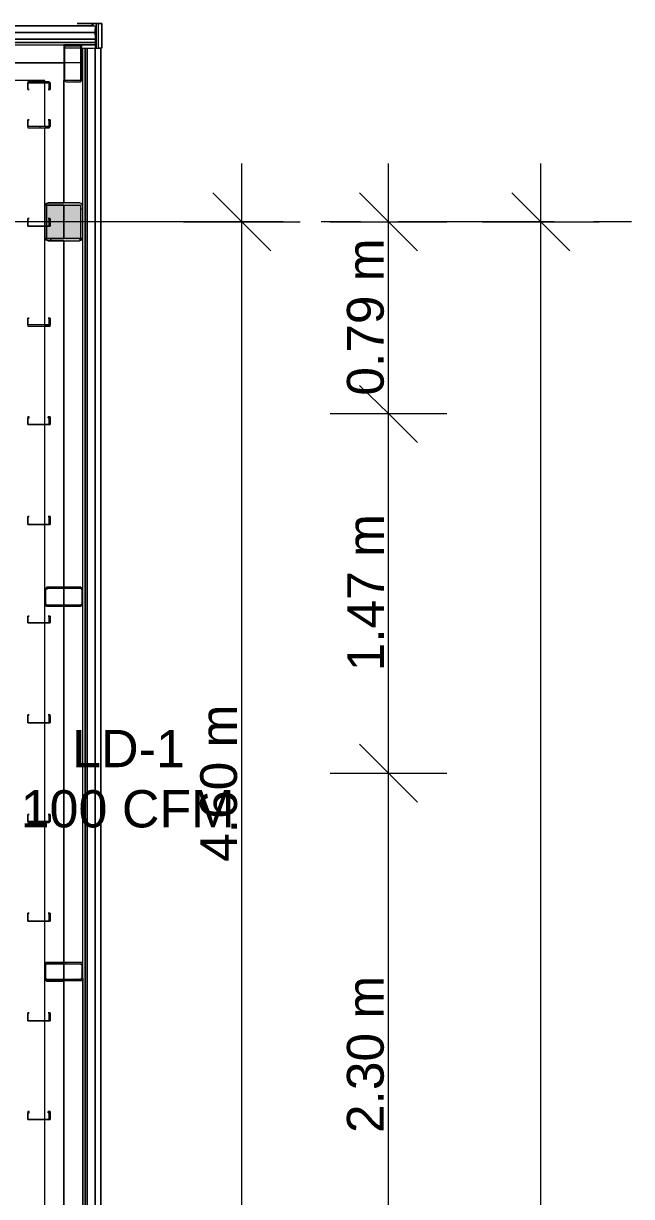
# Model space of a CAD drawing. Header units: metres. Extents: x 98 to 337, y -7 to 53.
# Drawn here: x 158.998 to 161.486, y 44.856 to 49.652 of the extents above; entities that cross this region are included whole.
import ezdxf

# ---------------------------------------------------------------- set-up
doc = ezdxf.new("R2010")
doc.units = ezdxf.units.M
doc.layers.add('PDF_Geometry', color=7, linetype='Continuous', lineweight=0, true_color=0xaaaaaa)
doc.layers.add('PDF_Solid Fills', color=7, linetype='Continuous', lineweight=0, true_color=0xffffff)
doc.layers.add('PDF_Text', color=7, linetype='Continuous', lineweight=0)
doc.styles.add('PDF Helvetica', font='')
doc.styles.get('PDF Helvetica').set_extended_font_data('Helvetica')

msp = doc.modelspace()

# ---------------------------------------------------------------- hatches: boundary and pattern name
at = {"layer": 'PDF_Solid Fills', "lineweight": 0, "transparency": 33554559}
h = msp.add_hatch(color=256, dxfattribs=at)
h.paths.add_polyline_path([(159.168, 49.5603), (159.168, 49.5649), (159.1634, 49.5649)])
h.paths.add_polyline_path([(159.2367, 49.5603), (159.2367, 49.5649), (159.1726, 49.5649)])
h.paths.add_polyline_path([(159.168, 49.5557), (159.1634, 49.5557), (159.1634, 49.4183)])
h.paths.add_polyline_path([(159.2322, 49.4137), (159.2322, 49.4183), (159.1726, 49.4183)])
h.paths.add_polyline_path([(159.2322, 49.4183), (159.2367, 49.5557), (159.2322, 49.5557)])
msp.add_hatch(color=256, dxfattribs=at).paths.add_polyline_path([(159.0901, 48.9052), (159.0855, 48.8226), (159.0855, 48.7768), (159.0901, 48.7768), (159.0901, 48.7677), (159.0993, 48.7677), (159.2264, 48.7631), (159.2276, 48.7631), (159.2276, 48.7677), (159.2367, 48.7723), (159.2413, 48.9143), (159.2367, 48.9189), (159.0901, 48.9189), (159.0855, 48.9097)])
h = msp.add_hatch(color=256, dxfattribs=at)
h.paths.add_polyline_path([(159.0947, 47.2741), (159.2322, 47.2695), (159.2322, 47.2741)])
h.paths.add_polyline_path([(159.0901, 47.2787), (159.0947, 47.2741), (159.0947, 47.2787)])
h.paths.add_polyline_path([(159.0901, 47.3382), (159.0855, 47.3382), (159.0855, 47.2787)])
h.paths.add_polyline_path([(159.2367, 47.3428), (159.2367, 47.3474), (159.0901, 47.3474)])
h.paths.add_polyline_path([(159.2413, 47.3382), (159.2367, 47.3382), (159.2367, 47.2787)])
h.paths.add_polyline_path([(159.2367, 47.2787), (159.2322, 47.2787), (159.2367, 47.2741)])
h = msp.add_hatch(color=256, dxfattribs=at)
h.paths.add_polyline_path([(159.0901, 45.8125), (159.2413, 45.8079), (159.2413, 45.8125)])
h.paths.add_polyline_path([(159.0901, 45.7483), (159.0901, 45.7392), (159.0907, 45.7392), (159.2367, 45.7437), (159.2413, 45.8033), (159.2367, 45.8033), (159.2322, 45.7483), (159.0947, 45.7437), (159.0947, 45.7483)])
h.paths.add_polyline_path([(159.0901, 45.8033), (159.0855, 45.8033), (159.0855, 45.7483)])

# ---------------------------------------------------------------- linework, layer by layer
at = {"layer": 'PDF_Geometry', "lineweight": 0}
for points in [[(159.3146, 35.0455), (159.3146, 36.5804), (159.3146, 38.1107), (159.3146, 39.6455), (159.3146, 41.1758), (159.3146, 42.7107), (159.3146, 44.241), (159.3146, 45.7759), (159.3146, 47.3061), (159.3146, 48.841), (159.3146, 49.5512), (159.3054, 49.5512), (159.3054, 49.6519), (159.278, 49.6519), (159.278, 49.6428), (158.5128, 49.6428), (156.9825, 49.6428), (158.5128, 49.6428), (159.2917, 49.6428), (159.2917, 49.6153), (159.2917, 49.5878), (159.2917, 49.5741), (159.2917, 49.5649), (159.2917, 49.4916)], [(159.2826, 49.6519), (159.2826, 49.6428), (159.2963, 49.6428)], [(159.2963, 49.6519), (159.2963, 49.5512)], [(159.2917, 49.6061), (159.2917, 49.6291)], [(155.4202, 49.5649), (153.9815, 49.5649), (155.4477, 49.5649), (156.9825, 49.5649), (158.5128, 49.5649), (159.2917, 49.5649), (159.2322, 49.5649)], [(158.5815, 49.5649), (159.1726, 49.5649)], [(159.2322, 49.5512), (159.168, 49.5512)], [(159.2413, 45.7483), (159.2413, 44.3143), (159.2413, 45.7759), (159.2413, 47.3061), (159.2413, 48.841), (159.2413, 49.5512)], [(159.2413, 48.9052), (159.2413, 49.5512), (159.2504, 49.5512), (159.2504, 48.841), (159.2504, 49.5512), (159.2596, 49.5512), (159.2596, 48.841), (159.2596, 47.3061), (159.2596, 48.841), (159.2596, 49.5512), (159.2917, 49.5512), (159.3146, 49.5512), (159.3146, 48.841), (159.3146, 47.3061), (159.3146, 45.7759), (159.3146, 44.241), (159.3146, 42.7107), (159.3146, 41.1758), (159.3146, 39.6455), (159.3146, 38.1107), (159.3146, 36.5804), (159.3146, 35.0455)], [(159.2322, 49.4916), (159.168, 49.4916)], [(159.0855, 49.4137), (159.0855, 49.4183), (105.9562, 49.4228)], [(159.0855, 49.4137), (159.1039, 49.4137), (159.1084, 49.4092), (159.1084, 49.3816), (159.0993, 49.3816), (159.1039, 49.3816), (159.1039, 49.4092), (159.0855, 49.4092)], [(159.0855, 49.2304), (159.0855, 49.2808), (159.0855, 49.3266), (159.0855, 49.4092)], [(159.0855, 49.2304), (159.1039, 49.2304), (159.1039, 49.2579), (159.0993, 49.2579), (159.1084, 49.2579), (159.1084, 49.2304), (159.1039, 49.2304), (159.1039, 49.2259), (159.0855, 49.2259)], [(159.0672, 49.2259), (159.0672, 49.2304)], [(159.0855, 46.3898), (159.0855, 46.793), (159.0855, 47.2008), (159.0855, 47.6039), (159.0855, 48.0117), (159.0855, 48.4149), (159.0855, 48.8226), (159.0855, 49.2259)], [(159.7728, 48.9601), (159.8919, 48.841), (160.011, 48.7219)], [(160.373, 48.9601), (160.4921, 48.841), (160.6112, 48.7219)], [(160.9961, 48.9601), (161.1155, 48.841), (161.2342, 48.7219)], [(159.1634, 48.7631), (159.0993, 48.7631), (159.0947, 48.7677), (159.0901, 48.7723), (159.0855, 48.7768), (159.0855, 48.8226), (159.0855, 48.9052), (159.0901, 48.9097), (159.0947, 48.9143), (159.0993, 48.9189), (159.1634, 48.9189)], [(159.1634, 48.9097), (159.0993, 48.9097)], [(159.2322, 48.8914), (159.2413, 48.896)], [(159.3146, 48.8044), (159.3146, 48.8776)], [(159.5849, 48.841), (158.7877, 48.841)], [(160.0614, 48.841), (159.5849, 48.841)], [(159.6537, 48.841), (159.8919, 48.841), (160.1301, 48.841)], [(160.3776, 48.841), (160.2172, 48.841)], [(160.2539, 48.841), (160.4921, 48.841), (160.7303, 48.841)], [(161.1701, 48.841), (160.5333, 48.841)], [(160.877, 48.841), (161.1155, 48.841), (161.3536, 48.841)], [(161.4865, 48.841), (161.3307, 48.841)], [(159.2276, 48.7677), (159.2413, 48.7768)], [(159.2413, 47.3382), (159.2413, 48.7768)], [(159.0993, 48.7723), (159.1634, 48.7723)], [(159.1084, 48.7631), (159.113, 48.7723)], [(159.0855, 48.4194), (159.1039, 48.4194), (159.1039, 48.447), (159.0993, 48.447), (159.1084, 48.447), (159.1084, 48.4194), (159.1039, 48.4149), (159.0855, 48.4149)], [(160.373, 48.1721), (160.4921, 48.0575), (160.6112, 47.9384)], [(160.2539, 48.0575), (160.4921, 48.0575), (160.7303, 48.0575)], [(159.0717, 47.6039), (159.0763, 47.6039)], [(159.1634, 47.2695), (159.0947, 47.2695), (159.0901, 47.2695), (159.0855, 47.2741), (159.0855, 47.2787), (159.0855, 47.3382), (159.0855, 47.3428)], [(159.1634, 47.3428), (159.0947, 47.3428), (159.0947, 47.3382)], [(159.1909, 47.3428), (159.1955, 47.3474)], [(159.3146, 47.2695), (159.3146, 47.3474)], [(159.1222, 47.2695), (159.1268, 47.2741)], [(159.2413, 45.8033), (159.2413, 47.2787)], [(159.1084, 46.8205), (159.1084, 46.793), (159.1039, 46.793), (159.0855, 46.793), (159.1039, 46.793), (159.1039, 46.8205)], [(159.1039, 46.8251), (159.0993, 46.8251), (159.1084, 46.8251)], [(160.373, 46.7059), (160.4921, 46.5868), (160.6112, 46.4677)], [(160.2539, 46.5868), (160.4921, 46.5868), (160.7303, 46.5868)], [(159.0855, 46.3898), (159.1039, 46.3898), (159.1039, 46.4173), (159.0993, 46.4173), (159.1084, 46.4173), (159.1084, 46.3898), (159.1039, 46.3852), (159.0855, 46.3852)], [(159.0855, 44.3601), (159.0855, 44.7633), (159.0855, 45.1711), (159.0855, 45.5742), (159.0855, 45.982), (159.0855, 46.3852)], [(159.1634, 45.7346), (159.0947, 45.7346), (159.0901, 45.7392), (159.0855, 45.7437), (159.0855, 45.8033), (159.0901, 45.8079)], [(159.1634, 45.8079), (159.0947, 45.8079)], [(159.168, 45.8079), (159.1726, 45.8125)], [(159.3146, 45.7392), (159.3146, 45.8125)], [(159.2367, 45.7575), (159.2413, 45.7575)], [(159.0947, 45.7392), (159.0993, 45.7437)], [(159.2184, 45.7392), (159.223, 45.7437)], [(159.0535, 45.5742), (159.058, 45.5742)]]:
    msp.add_lwpolyline(points, dxfattribs=at)
for points in [[(159.3192, 49.5512), (159.3192, 49.6519), (159.2184, 49.6519), (159.3192, 49.6519)], [(159.2917, 49.6153), (158.5128, 49.6153)], [(159.2917, 49.5878), (158.5128, 49.5878)], [(159.2917, 49.5741), (158.5128, 49.5741)], [(159.1726, 49.5649), (159.1634, 49.5649), (159.1634, 49.5557), (159.1634, 49.4228), (159.1634, 49.4183), (159.1726, 49.4137), (159.2322, 49.4137), (159.2367, 49.4183), (159.2367, 49.4228), (159.2367, 49.5557), (159.2367, 49.5649), (159.2322, 49.5649)], [(159.1726, 49.5603), (159.2322, 49.5603), (159.2322, 49.5557), (159.2322, 49.4228), (159.2322, 49.4183), (159.1726, 49.4183), (159.168, 49.4183), (159.168, 49.4228), (159.168, 49.5557), (159.168, 49.5603)], [(159.2917, 49.5512), (159.2917, 48.841)], [(158.6182, 49.4916), (159.1634, 49.4916)], [(159.1084, 49.3816), (159.1084, 49.4092), (159.1039, 49.4137), (159.0168, 49.4137), (159.0168, 49.4092), (159.0168, 49.3816), (159.0214, 49.3816), (159.0168, 49.3816), (159.0168, 49.4092), (159.1039, 49.4092), (159.1039, 49.3816), (159.0993, 49.3816)], [(159.1634, 48.9189), (159.1634, 49.4183)], [(159.0168, 49.2579), (159.0168, 49.2304), (159.0168, 49.2259), (159.1039, 49.2259), (159.1084, 49.2304), (159.1084, 49.2579), (159.0993, 49.2579), (159.1039, 49.2579), (159.1039, 49.2304), (159.0168, 49.2304), (159.0168, 49.2579), (159.0214, 49.2579)], [(159.0993, 48.9189), (159.0901, 48.9143), (159.0855, 48.9052), (159.0855, 48.8226), (159.0855, 48.7768), (159.0901, 48.7677), (159.0993, 48.7631), (159.2276, 48.7631), (159.2367, 48.7677), (159.2413, 48.7768), (159.2413, 48.9052), (159.2367, 48.9143), (159.2276, 48.9189)], [(159.0947, 48.7768), (159.0947, 48.8226), (159.0947, 48.9052), (159.0947, 48.9097), (159.0993, 48.9097), (159.2276, 48.9097), (159.2322, 48.9097), (159.2322, 48.9052), (159.2322, 48.7768), (159.2322, 48.7723), (159.2276, 48.7723), (159.0993, 48.7723), (159.0947, 48.7723)], [(159.1634, 48.7723), (159.1634, 48.841), (159.1634, 48.9097), (159.1634, 48.841)], [(159.0168, 48.8548), (159.0168, 48.8226), (159.1039, 48.8226), (159.1084, 48.8226), (159.1084, 48.8548), (159.0993, 48.8548), (159.1039, 48.8548), (159.1039, 48.8226), (159.0168, 48.8226), (159.0168, 48.8548), (159.0214, 48.8548)], [(159.1039, 48.8226), (159.1039, 48.8548), (159.0993, 48.8548), (159.1084, 48.8548), (159.1084, 48.8226), (159.1039, 48.8226), (159.0947, 48.8226)], [(159.2504, 48.841), (159.2504, 47.3061)], [(159.2917, 48.841), (159.2917, 47.3061)], [(159.1634, 47.3474), (159.1634, 48.7631)], [(159.0168, 48.447), (159.0168, 48.4194), (159.0168, 48.4149), (159.1039, 48.4149), (159.1084, 48.4149), (159.1084, 48.4194), (159.1084, 48.447), (159.0993, 48.447), (159.1039, 48.447), (159.1039, 48.4194), (159.0168, 48.4194), (159.0168, 48.447), (159.0214, 48.447)], [(159.0168, 48.0437), (159.0168, 48.0117), (159.1039, 48.0117), (159.1084, 48.0117), (159.1084, 48.0437), (159.0993, 48.0437), (159.0993, 48.0392), (159.1039, 48.0392), (159.1039, 48.0117), (159.0168, 48.0117), (159.0168, 48.0392), (159.0214, 48.0392), (159.0214, 48.0437)], [(159.1039, 48.0117), (159.1039, 48.0392), (159.0993, 48.0392), (159.0993, 48.0437), (159.1084, 48.0437), (159.1084, 48.0117), (159.1039, 48.0117), (159.0855, 48.0117)], [(159.0168, 47.636), (159.0168, 47.6085), (159.0168, 47.6039), (159.1039, 47.6039), (159.1084, 47.6039), (159.1084, 47.6085), (159.1084, 47.636), (159.0993, 47.636), (159.1039, 47.636), (159.1039, 47.6085), (159.1039, 47.6039), (159.0168, 47.6039), (159.0168, 47.6085), (159.0168, 47.636), (159.0214, 47.636)], [(159.1039, 47.6039), (159.1039, 47.6085), (159.1039, 47.636), (159.0993, 47.636), (159.1084, 47.636), (159.1084, 47.6085), (159.1084, 47.6039), (159.1039, 47.6039), (159.0855, 47.6039)], [(159.0947, 47.3474), (159.0901, 47.3428), (159.0855, 47.3382), (159.0855, 47.2787), (159.0901, 47.2741), (159.0947, 47.2695), (159.2322, 47.2695), (159.2367, 47.2741), (159.2413, 47.2787), (159.2413, 47.3382), (159.2367, 47.3428), (159.2322, 47.3474)], [(159.0901, 47.2787), (159.0901, 47.3382), (159.0947, 47.3428), (159.2322, 47.3428), (159.2367, 47.3382), (159.2367, 47.2787), (159.2322, 47.2741), (159.0947, 47.2741)], [(159.1634, 47.3061), (159.1634, 47.2741), (159.1634, 47.3061), (159.1634, 47.3428)], [(159.2504, 47.3061), (159.2504, 45.7759)], [(159.2596, 47.3061), (159.2596, 45.7759)], [(159.2917, 47.3061), (159.2917, 45.7759)], [(159.1634, 47.2695), (159.1634, 45.8125)], [(159.0168, 47.2282), (159.0168, 47.2008), (159.1039, 47.2008), (159.1084, 47.2008), (159.1084, 47.2282), (159.0993, 47.2282), (159.1039, 47.2282), (159.1039, 47.2008), (159.0168, 47.2008), (159.0168, 47.2282), (159.0214, 47.2282)], [(159.1039, 47.2008), (159.1039, 47.2282), (159.0993, 47.2282), (159.1084, 47.2282), (159.1084, 47.2008), (159.1039, 47.2008), (159.0855, 47.2008)], [(159.0168, 46.8251), (159.0168, 46.793), (159.1039, 46.793), (159.1084, 46.793), (159.1084, 46.8251), (159.0993, 46.8251), (159.1039, 46.8251), (159.1039, 46.793), (159.0168, 46.793), (159.0168, 46.8251), (159.0214, 46.8251)], [(159.0168, 46.4173), (159.0168, 46.3898), (159.0168, 46.3852), (159.1039, 46.3852), (159.1084, 46.3898), (159.1084, 46.4173), (159.0993, 46.4173), (159.1039, 46.4173), (159.1039, 46.3898), (159.0168, 46.3898), (159.0168, 46.4173), (159.0214, 46.4173)], [(159.0168, 46.0141), (159.0168, 45.982), (159.1039, 45.982), (159.1084, 45.982), (159.1084, 46.0141), (159.0993, 46.0141), (159.1039, 46.0141), (159.1039, 45.982), (159.0168, 45.982), (159.0168, 46.0141), (159.0214, 46.0141)], [(159.1039, 45.982), (159.1039, 46.0141), (159.0993, 46.0141), (159.1084, 46.0141), (159.1084, 45.982), (159.1039, 45.982), (159.0855, 45.982)], [(159.0947, 45.8125), (159.0901, 45.8125), (159.0855, 45.8033), (159.0855, 45.7483), (159.0901, 45.7392), (159.0947, 45.7392), (159.2322, 45.7392), (159.2367, 45.7392), (159.2413, 45.7483), (159.2413, 45.8033), (159.2367, 45.8125), (159.2322, 45.8125)], [(159.0901, 45.7483), (159.0901, 45.8033), (159.0947, 45.8079), (159.2322, 45.8079), (159.2367, 45.8033), (159.2367, 45.7483), (159.2322, 45.7437), (159.0947, 45.7437)], [(159.1634, 45.8079), (159.1634, 45.7759), (159.1634, 45.7437), (159.1634, 45.7759)], [(159.2504, 45.7759), (159.2504, 44.241)], [(159.2596, 45.7759), (159.2596, 44.241)], [(159.2917, 45.7759), (159.2917, 44.241)], [(159.1634, 45.7392), (159.1634, 44.3234)], [(159.0168, 45.6063), (159.0168, 45.5788), (159.0168, 45.5742), (159.1039, 45.5742), (159.1084, 45.5742), (159.1084, 45.5788), (159.1084, 45.6063), (159.0993, 45.6063), (159.1039, 45.6063), (159.1039, 45.5788), (159.1039, 45.5742), (159.0168, 45.5742), (159.0168, 45.5788), (159.0168, 45.6063), (159.0214, 45.6063)], [(159.1039, 45.5742), (159.1039, 45.5788), (159.1039, 45.6063), (159.0993, 45.6063), (159.1084, 45.6063), (159.1084, 45.5788), (159.1084, 45.5742), (159.1039, 45.5742), (159.0855, 45.5742)], [(159.0168, 45.2031), (159.0168, 45.1711), (159.1039, 45.1711), (159.1084, 45.1711), (159.1084, 45.2031), (159.0993, 45.2031), (159.0993, 45.1985), (159.1039, 45.1985), (159.1039, 45.1711), (159.0168, 45.1711), (159.0168, 45.1985), (159.0214, 45.1985), (159.0214, 45.2031)], [(159.1039, 45.1711), (159.1039, 45.1985), (159.0993, 45.1985), (159.0993, 45.2031), (159.1084, 45.2031), (159.1084, 45.1711), (159.1039, 45.1711), (159.0855, 45.1711)]]:
    msp.add_lwpolyline(points, close=True, dxfattribs=at)
at = {"layer": 'PDF_Geometry', "color": 7, "lineweight": 0}
for points in [[(159.8919, 11.8163), (159.8919, 16.6546), (159.8919, 25.85), (159.8919, 35.0455), (159.8919, 44.241), (159.8919, 49.0793)], [(160.4921, 24.5259), (160.4921, 25.85), (160.4921, 27.2245), (160.4921, 29.4238), (160.4921, 31.6184), (160.4921, 33.616), (160.4921, 35.0455), (160.4921, 36.5804), (160.4921, 38.3672), (160.4921, 40.5619), (160.4921, 41.3957), (160.4921, 42.477), (160.4921, 44.2822), (160.4921, 46.5868), (160.4921, 48.0575), (160.4921, 49.0793)], [(161.1155, 11.8163), (161.1155, 49.0793)]]:
    msp.add_lwpolyline(points, dxfattribs=at)

# ---------------------------------------------------------------- texts
at = {"layer": 'PDF_Text', "lineweight": 0, "char_height": 0.15053, "attachment_point": 4, "rotation": 90, "style": 'PDF Helvetica'}
for s, insert in [('0.79 m', (160.3982, 48.1303)), ('1.47 m', (160.3982, 47.0032)), ('4.60 m', (159.798, 46.2243)), ('2.30 m', (160.3982, 45.1155))]:
    msp.add_mtext(s, dxfattribs=dict(at, insert=insert))
at = {"layer": 'PDF_Text', "lineweight": 0, "char_height": 0.15242, "attachment_point": 4, "style": 'PDF Helvetica'}
for s, insert in [('LD-1', (159.1975, 46.6875)), ('100 CFM', (158.9867, 46.4401))]:
    msp.add_mtext(s, dxfattribs=dict(at, insert=insert))

doc.saveas('drawing.dxf')
